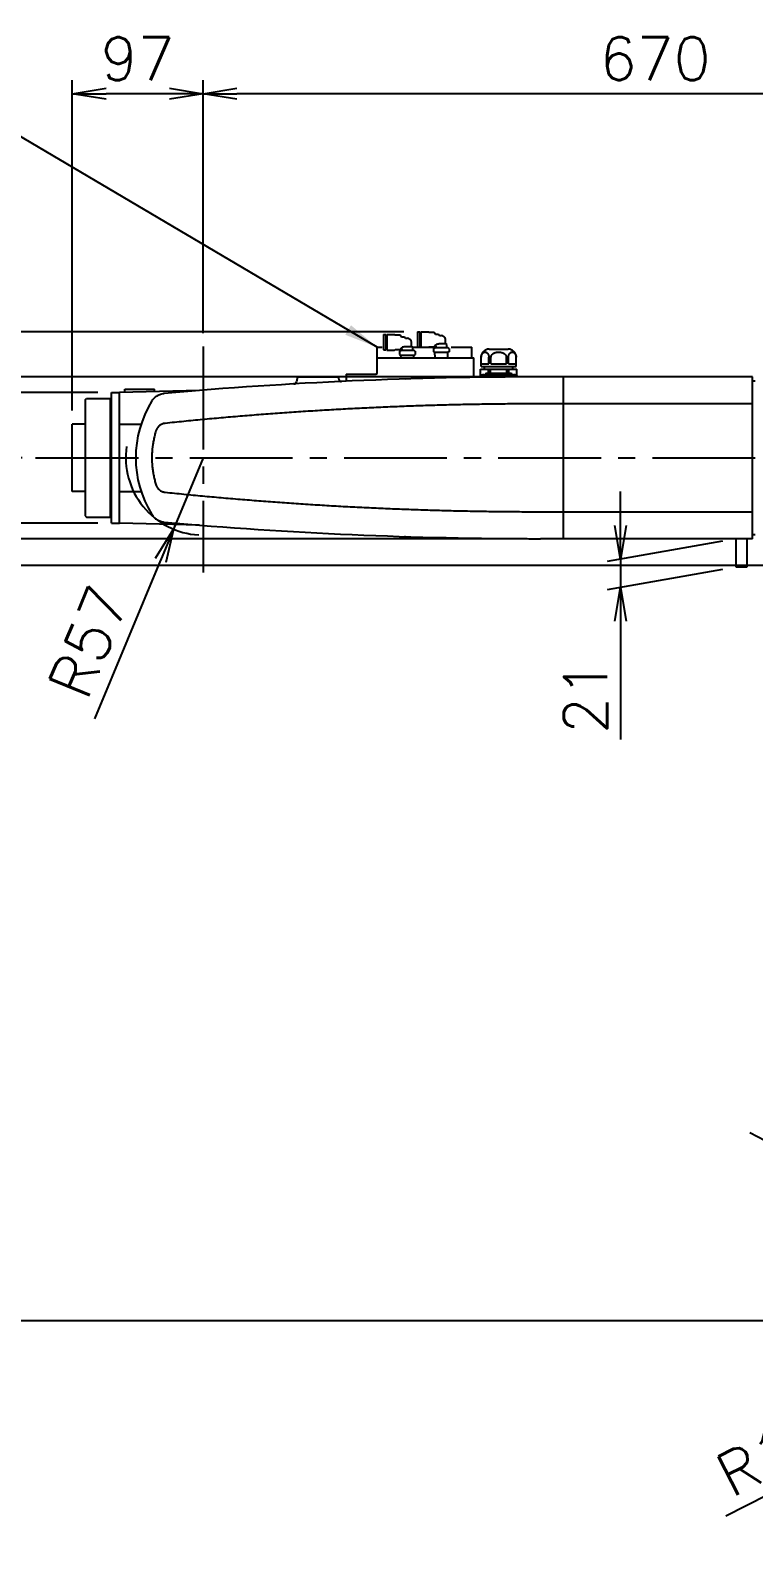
# Model space of a CAD drawing. Extents: x -7841 to -3641, y -5238 to -2268.
# Drawn here: x -5428 to -4892, y -4236 to -3113 of the extents above; entities that cross this region are included whole.
import ezdxf

# ---------------------------------------------------------------- set-up
doc = ezdxf.new("R2010")
doc.units = 0
doc.header["$LTSCALE"] = 4
doc.header["$MEASUREMENT"] = 0
doc.linetypes.add('CENTRE2', pattern=[28.575, 19.05, -3.175, 3.175, -3.175])
doc.layers.get('0').update_dxf_attribs({"linetype": 'CONTINUOUS'})
doc.layers.get('DEFPOINTS').update_dxf_attribs({"linetype": 'CONTINUOUS'})
for name, color, linetype in [('01', 7, 'CONTINUOUS'), ('01CENTER', 5, 'CENTRE2'), ('01HOSO', 6, 'CONTINUOUS'), ('02', 5, 'CONTINUOUS')]:
    doc.layers.add(name, color=color, linetype=linetype)
doc.styles.add('BIGFONT', font='ROMANS.SHX', dxfattribs={"bigfont": 'bigfont'})
doc.dimstyles.new('L-IN', dxfattribs={"dimscale": 10, "dimtxt": 3.2, "dimasz": 2.5, "dimexe": 1, "dimexo": 1, "dimgap": 1, "dimtad": 1, "dimdec": 0, "dimtxsty": 'BIGFONT', "dimblk": 'YA-IN', "dimblk1": 'OPEN', "dimblk2": 'OPEN', "dimsah": 1, "dimcen": 0, "dimclrd": 256, "dimclre": 256, "dimclrt": 256, "dimazin": 3, "dimtp": 0.1, "dimtm": 0.2, "dimtfac": 0.625, "dimtdec": 0, "dimtmove": 0, "dimatfit": 3, "dimtolj": 1})

# ---------------------------------------------------------------- blocks, each defined once
blk = doc.blocks.new('_OPEN')
at = {"color": 0, "linetype": 'BYBLOCK'}
for p, q in [((-1, 0.167), (0, 0)), ((0, 0), (-1, -0.167)), ((0, 0), (-1, 0))]:
    blk.add_line(p, q, dxfattribs=at)
blk = doc.blocks.new('*D5')
at = {"linetype": 'BYBLOCK'}
for p, q in [((-4776.4, -3510), (-5690, -3510)), ((-5680, -4045), (-5680, -3535)), ((-4778.2, -4070), (-5690, -4070))]:
    blk.add_line(p, q, dxfattribs=at)
at = {"layer": 'DEFPOINTS', "color": 0, "linetype": 'BYBLOCK'}
for p in [(-5680, -3510), (-4766.4, -3510), (-4768.2, -4070)]:
    blk.add_point(p, dxfattribs=at)
at = {"linetype": 'BYBLOCK', "xscale": 25, "yscale": 25, "zscale": 25}
for p, rotation in [((-5680, -3510), 90), ((-5680, -4070), 270)]:
    blk.add_blockref('_OPEN', p, dxfattribs=dict(at, rotation=rotation))
at = {"linetype": 'BYBLOCK', "insert": (-5706, -3790), "char_height": 32, "attachment_point": 5, "rotation": 90, "style": 'BIGFONT'}
blk.add_mtext('\\A1;560', dxfattribs=at)
blk = doc.blocks.new('YA-IN')
at = {"color": 0, "linetype": 'BYBLOCK'}
for p, q in [((0, 0), (-1, 0.167)), ((-1, -0.167), (0, 0)), ((0, 0), (-1, 0))]:
    blk.add_line(p, q, dxfattribs=at)
blk = doc.blocks.new('*D10')
at = {"linetype": 'BYBLOCK'}
for p, q in [((-4744.2, -4009.9), (-4894.8, -3930.6)), ((-4538, -4118.4), (-4722, -4021.6)), ((-4515.8, -4130.1), (-4493.7, -4141.7))]:
    blk.add_line(p, q, dxfattribs=at)
at = {"layer": 'DEFPOINTS', "color": 0, "linetype": 'BYBLOCK'}
for p in [(-4722, -4021.6), (-4538, -4118.4)]:
    blk.add_point(p, dxfattribs=at)
at = {"linetype": 'BYBLOCK', "xscale": 25, "yscale": 25, "zscale": 25}
for p, rotation in [((-4722, -4021.6), 332.2414593989402), ((-4538, -4118.4), 152.2414593989402)]:
    blk.add_blockref('_OPEN', p, dxfattribs=dict(at, rotation=rotation))
at = {"linetype": 'BYBLOCK', "insert": (-4824.6, -3938.2), "char_height": 32, "attachment_point": 5, "rotation": 332.2415, "style": 'BIGFONT'}
blk.add_mtext('\\A1;∅208', dxfattribs=at)
blk = doc.blocks.new('*D4')
at = {"linetype": 'BYBLOCK'}
for p, q in [((-4778.2, -4070), (-5690, -4070)), ((-5680, -4095), (-5680, -4495)), ((-4636, -4520), (-5690, -4520))]:
    blk.add_line(p, q, dxfattribs=at)
at = {"layer": 'DEFPOINTS', "color": 0, "linetype": 'BYBLOCK'}
for p in [(-4768.2, -4070), (-5680, -4520), (-4626, -4520)]:
    blk.add_point(p, dxfattribs=at)
at = {"linetype": 'BYBLOCK', "xscale": 25, "yscale": 25, "zscale": 25}
for p, rotation in [((-5680, -4070), 90), ((-5680, -4520), 270)]:
    blk.add_blockref('_OPEN', p, dxfattribs=dict(at, rotation=rotation))
at = {"linetype": 'BYBLOCK', "insert": (-5706, -4295), "char_height": 32, "attachment_point": 5, "rotation": 90, "style": 'BIGFONT'}
blk.add_mtext('\\A1;450', dxfattribs=at)
blk = doc.blocks.new('*D33')
at = {"linetype": 'BYBLOCK'}
for p, q in [((-4630, -4070), (-4736.2, -4124.4)), ((-4758.5, -4135.9), (-4912.7, -4214.9))]:
    blk.add_line(p, q, dxfattribs=at)
at = {"layer": 'DEFPOINTS', "color": 0, "linetype": 'BYBLOCK'}
for p in [(-4630, -4070), (-4736.2, -4124.4)]:
    blk.add_point(p, dxfattribs=at)
at = {"linetype": 'BYBLOCK', "xscale": 25, "yscale": 25, "zscale": 25, "rotation": 27.1378842050146}
blk.add_blockref('_OPEN', (-4736.2, -4124.4), dxfattribs=at)
at = {"linetype": 'BYBLOCK', "insert": (-4866.2, -4161.9), "char_height": 32, "attachment_point": 5, "rotation": 27.1379, "style": 'BIGFONT'}
blk.add_mtext('\\A1;R119', dxfattribs=at)
blk = doc.blocks.new('*D8')
at = {"linetype": 'BYBLOCK'}
for p, q in [((-5300, -3337.6), (-5300, -3150)), ((-4630, -3394.4), (-4630, -3150)), ((-4655, -3160), (-5275, -3160))]:
    blk.add_line(p, q, dxfattribs=at)
at = {"layer": 'DEFPOINTS', "color": 0, "linetype": 'BYBLOCK'}
for p in [(-5300, -3160), (-5300, -3347.6), (-4630, -3404.4)]:
    blk.add_point(p, dxfattribs=at)
at = {"linetype": 'BYBLOCK', "xscale": 25, "yscale": 25, "zscale": 25, "rotation": 180}
blk.add_blockref('_OPEN', (-5300, -3160), dxfattribs=at)
at = {"linetype": 'BYBLOCK', "xscale": 25, "yscale": 25, "zscale": 25}
blk.add_blockref('_OPEN', (-4630, -3160), dxfattribs=at)
at = {"linetype": 'BYBLOCK', "insert": (-4965, -3134), "char_height": 32, "attachment_point": 5, "style": 'BIGFONT'}
blk.add_mtext('\\A1;670', dxfattribs=at)
blk = doc.blocks.new('*D36')
at = {"linetype": 'BYBLOCK'}
for p, q in [((-5151.2, -3336.6), (-5690, -3336.6)), ((-5680, -3405), (-5680, -3361.6)), ((-5434.2, -3430), (-5690, -3430))]:
    blk.add_line(p, q, dxfattribs=at)
at = {"layer": 'DEFPOINTS', "color": 0, "linetype": 'BYBLOCK'}
for p in [(-5680, -3336.6), (-5141.2, -3336.6), (-5424.2, -3430)]:
    blk.add_point(p, dxfattribs=at)
at = {"linetype": 'BYBLOCK', "xscale": 25, "yscale": 25, "zscale": 25}
for p, rotation in [((-5680, -3336.6), 90), ((-5680, -3430), 270)]:
    blk.add_blockref('_OPEN', p, dxfattribs=dict(at, rotation=rotation))
at = {"linetype": 'BYBLOCK', "insert": (-5706, -3383.3), "char_height": 32, "attachment_point": 5, "rotation": 90, "style": 'BIGFONT'}
blk.add_mtext('\\A1;93', dxfattribs=at)
blk = doc.blocks.new('*D6')
at = {"linetype": 'BYBLOCK'}
for p, q in [((-5434.2, -3430), (-5690, -3430)), ((-5680, -3485), (-5680, -3455)), ((-4776.4, -3510), (-5690, -3510))]:
    blk.add_line(p, q, dxfattribs=at)
at = {"layer": 'DEFPOINTS', "color": 0, "linetype": 'BYBLOCK'}
for p in [(-5680, -3430), (-5424.2, -3430), (-4766.4, -3510)]:
    blk.add_point(p, dxfattribs=at)
at = {"linetype": 'BYBLOCK', "xscale": 25, "yscale": 25, "zscale": 25}
for p, rotation in [((-5680, -3430), 90), ((-5680, -3510), 270)]:
    blk.add_blockref('_OPEN', p, dxfattribs=dict(at, rotation=rotation))
at = {"linetype": 'BYBLOCK', "insert": (-5706, -3470), "char_height": 32, "attachment_point": 5, "rotation": 90, "style": 'BIGFONT'}
blk.add_mtext('\\A1;80', dxfattribs=at)
blk = doc.blocks.new('*D9')
at = {"linetype": 'BYBLOCK'}
for p, q in [((-5417, 2645), (-5417, 2890)), ((-5320, 2702.4), (-5320, 2890)), ((-5345, 2880), (-5392, 2880))]:
    blk.add_line(p, q, dxfattribs=at)
at = {"layer": 'DEFPOINTS', "color": 0, "linetype": 'BYBLOCK'}
for p in [(-5417, 2880), (-5320, 2692.4), (-5417, 2635)]:
    blk.add_point(p, dxfattribs=at)
at = {"linetype": 'BYBLOCK', "xscale": 25, "yscale": 25, "zscale": 25, "rotation": 180}
blk.add_blockref('_OPEN', (-5417, 2880), dxfattribs=at)
at = {"linetype": 'BYBLOCK', "xscale": 25, "yscale": 25, "zscale": 25}
blk.add_blockref('_OPEN', (-5320, 2880), dxfattribs=at)
at = {"linetype": 'BYBLOCK', "insert": (-5368.5, 2906), "char_height": 32, "attachment_point": 5, "style": 'BIGFONT'}
blk.add_mtext('\\A1;97', dxfattribs=at)
blk = doc.blocks.new('*D13')
at = {"linetype": 'BYBLOCK'}
for p, q in [((-5600, -3345), (-5600, -3222.3)), ((-5060, -3370), (-5610, -3370)), ((-5600, -3490), (-5600, -3370)), ((-5060, -3490), (-5610, -3490)), ((-5600, -3515), (-5600, -3540))]:
    blk.add_line(p, q, dxfattribs=at)
at = {"layer": 'DEFPOINTS', "color": 0, "linetype": 'BYBLOCK'}
for p in [(-5050, -3370), (-5600, -3490), (-5050, -3490)]:
    blk.add_point(p, dxfattribs=at)
at = {"linetype": 'BYBLOCK', "xscale": 25, "yscale": 25, "zscale": 25}
for p, rotation in [((-5600, -3370), 270), ((-5600, -3490), 90)]:
    blk.add_blockref('_OPEN', p, dxfattribs=dict(at, rotation=rotation))
at = {"linetype": 'BYBLOCK', "insert": (-5626, -3271.1), "char_height": 32, "attachment_point": 5, "rotation": 90, "style": 'BIGFONT'}
blk.add_mtext('\\A1;120', dxfattribs=at)
blk = doc.blocks.new('*D30')
at = {"linetype": 'BYBLOCK'}
for p, q in [((-5320, 2610), (-5342, 2557)), ((-5351.6, 2534), (-5400.4, 2416.4))]:
    blk.add_line(p, q, dxfattribs=at)
at = {"layer": 'DEFPOINTS', "color": 0, "linetype": 'BYBLOCK'}
for p in [(-5320, 2610), (-5342, 2557)]:
    blk.add_point(p, dxfattribs=at)
at = {"linetype": 'BYBLOCK', "xscale": 25, "yscale": 25, "zscale": 25, "rotation": 67.4602910235489}
blk.add_blockref('_OPEN', (-5342, 2557), dxfattribs=at)
at = {"linetype": 'BYBLOCK', "insert": (-5404.8, 2473.6), "char_height": 32, "attachment_point": 5, "rotation": 67.4603, "style": 'BIGFONT'}
blk.add_mtext('\\A1;R57', dxfattribs=at)
blk = doc.blocks.new('*D32')
at = {"linetype": 'BYBLOCK'}
for p, q in [((-5520, -3356.5), (-5520, -3259.7)), ((-5378, -3381.5), (-5530, -3381.5)), ((-5520, -3478.5), (-5520, -3381.5)), ((-5378, -3478.5), (-5530, -3478.5)), ((-5520, -3503.5), (-5520, -3528.5))]:
    blk.add_line(p, q, dxfattribs=at)
at = {"layer": 'DEFPOINTS', "color": 0, "linetype": 'BYBLOCK'}
for p in [(-5520, -3381.5), (-5368, -3381.5), (-5368, -3478.5)]:
    blk.add_point(p, dxfattribs=at)
at = {"linetype": 'BYBLOCK', "xscale": 25, "yscale": 25, "zscale": 25}
for p, rotation in [((-5520, -3381.5), 270), ((-5520, -3478.5), 90)]:
    blk.add_blockref('_OPEN', p, dxfattribs=dict(at, rotation=rotation))
at = {"linetype": 'BYBLOCK', "insert": (-5546, -3295.6), "char_height": 32, "attachment_point": 5, "rotation": 90, "style": 'BIGFONT'}
blk.add_mtext('\\A1;97', dxfattribs=at)
blk = doc.blocks.new('*D52')
at = {"layer": '02'}
for p, q in [((-4990.7, -3480.1), (-4990.7, -3455.1)), ((-4915, -3491.8), (-5000.7, -3506.9)), ((-4915, -3512.8), (-5000.7, -3527.9)), ((-4990.7, -3505.1), (-4990.7, -3526.1)), ((-4990.7, -3551.1), (-4990.7, -3638.8))]:
    blk.add_line(p, q, dxfattribs=at)
at = {"layer": 'DEFPOINTS', "color": 0}
for p in [(-4905, -3490), (-4905, -3511), (-4990.7, -3526.1)]:
    blk.add_point(p, dxfattribs=at)
at = {"layer": '02', "xscale": 25, "yscale": 25, "zscale": 25}
for p, rotation in [((-4990.7, -3505.1), 270), ((-4990.7, -3526.1), 90)]:
    blk.add_blockref('_OPEN', p, dxfattribs=dict(at, rotation=rotation))
at = {"layer": '02', "insert": (-5016.7, -3607.4), "char_height": 32, "attachment_point": 5, "rotation": 90, "style": 'BIGFONT'}
blk.add_mtext('\\A1;21', dxfattribs=at)

msp = doc.modelspace()

# ---------------------------------------------------------------- linework, layer by layer
at = {"layer": '01'}
for p, q in [((-5166.4, -3338.616), (-5166.4, -3349.984)), ((-5166.4, -3338.616), (-5164.709, -3338.616)), ((-5164.709, -3338.616), (-5164.709, -3349.984)), ((-5164.709, -3341), (-5163.997, -3341)), ((-5163.997, -3338.5), (-5163.997, -3350.1)), ((-5163.997, -3338.5), (-5158.301, -3338.5)), ((-5158.30099, -3338.50001), (-5157.79869, -3338.79001)), ((-5157.79871, -3338.79), (-5153.94, -3338.79)), ((-5153.93999, -3338.79002), (-5153.10283, -3340.24001)), ((-5153.10284, -3340.24), (-5150.736, -3340.24)), ((-5150.736, -3340.24001), (-5150.06627, -3341.40001)), ((-5150.06627, -3341.4), (-5148.6, -3341.4)), ((-5145.7, -3347.62324), (-5145.7, -3344.3)), ((-5141.2, -3336.616), (-5141.2, -3347.984)), ((-5141.2, -3336.616), (-5139.509, -3336.616)), ((-5139.509, -3336.616), (-5139.509, -3347.984)), ((-5139.509, -3339), (-5138.797, -3339)), ((-5139.509, -3345.6), (-5138.797, -3345.6)), ((-5138.797, -3336.5), (-5138.797, -3348.1)), ((-5138.797, -3336.5), (-5133.101, -3336.5)), ((-5133.10099, -3336.50001), (-5132.59869, -3336.79001)), ((-5132.59871, -3336.79), (-5128.74, -3336.79)), ((-5128.73999, -3336.79002), (-5127.90283, -3338.24001)), ((-5128.73999, -3347.80998), (-5127.90283, -3346.35999)), ((-5127.90284, -3338.24), (-5125.536, -3338.24)), ((-5127.90284, -3346.36), (-5127.5, -3346.36)), ((-5127.5, -3347.26), (-5127.5, -3346.36)), ((-5125.536, -3338.24001), (-5124.86627, -3339.40001)), ((-5120.5, -3345.62324), (-5125.44745, -3345.62324)), ((-5124.86627, -3339.4), (-5123.4, -3339.4)), ((-5120.5, -3345.62324), (-5120.5, -3342.3)), ((-5119.30002, -3346.05999), (-5120.5, -3345.62324)), ((-5119.3, -3347.26), (-5119.3, -3346.06)), ((-5166.4, -3349.984), (-5164.709, -3349.984)), ((-5164.709, -3347.6), (-5163.997, -3347.6)), ((-5164.709, -3348), (-5163.997, -3348)), ((-5163.997, -3350.1), (-5158.301, -3350.1)), ((-5158.30099, -3350.09999), (-5157.79869, -3349.80999)), ((-5157.79871, -3349.81), (-5153.94, -3349.81)), ((-5154.3735, -3350.90658), (-5153.6, -3350.46)), ((-5154.3735, -3350.90658), (-5154.3735, -3353.35342)), ((-5154.3735, -3353.35342), (-5153.6, -3353.8)), ((-5153.93999, -3349.80998), (-5153.10283, -3348.35999)), ((-5143.6, -3350.46), (-5153.6, -3350.46)), ((-5153.6, -3353.8), (-5143.6, -3353.8)), ((-5153.37597, -3356), (-5153.44472, -3353.8)), ((-5153.10284, -3348.36), (-5152.7, -3348.36)), ((-5152.7, -3349.26), (-5152.7, -3348.36)), ((-5152.7, -3349.26), (-5152.6, -3349.26)), ((-5152.6, -3350.46), (-5152.6, -3349.26)), ((-5145.7, -3347.62324), (-5150.64745, -3347.62324)), ((-5144.50002, -3348.05999), (-5145.7, -3347.62324)), ((-5144.66485, -3348), (-5138.797, -3348)), ((-5144.66485, -3348), (-5138.797, -3348)), ((-5144.6, -3349.26), (-5144.5, -3349.26)), ((-5144.6, -3350.46), (-5144.6, -3349.26)), ((-5144.5, -3349.26), (-5144.5, -3348.06)), ((-5143.82403, -3356), (-5143.75528, -3353.8)), ((-5142.8265, -3350.90658), (-5143.6, -3350.46)), ((-5142.8265, -3353.35342), (-5143.6, -3353.8)), ((-5142.8265, -3350.90658), (-5142.8265, -3353.35342)), ((-5141.2, -3347.984), (-5139.509, -3347.984)), ((-5138.797, -3348.1), (-5133.101, -3348.1)), ((-5133.10099, -3348.09999), (-5132.59869, -3347.80999)), ((-5132.92779, -3348), (-5127.4, -3348)), ((-5132.92779, -3348), (-5127.4, -3348)), ((-5132.59871, -3347.81), (-5128.74, -3347.81)), ((-5129.1735, -3348.90658), (-5128.4, -3348.46)), ((-5129.1735, -3348.90658), (-5129.1735, -3351.35342)), ((-5129.1735, -3351.35342), (-5128.4, -3351.8)), ((-5118.4, -3348.46), (-5128.4, -3348.46)), ((-5128.4, -3351.8), (-5118.4, -3351.8)), ((-5128.11347, -3356), (-5128.24472, -3351.8)), ((-5127.5, -3347.26), (-5127.4, -3347.26)), ((-5127.4, -3348.46), (-5127.4, -3347.26)), ((-5119.4, -3347.26), (-5119.3, -3347.26)), ((-5119.4, -3348.46), (-5119.4, -3347.26)), ((-5118.68653, -3356), (-5118.55528, -3351.8)), ((-5117.6265, -3348.90658), (-5118.4, -3348.46)), ((-5117.6265, -3351.35342), (-5118.4, -3351.8)), ((-5117.6265, -3348.90658), (-5117.6265, -3351.35342)), ((-4905, -3511), (-4905, -3490)), ((-4897, -3490), (-4897, -3511)), ((-4897, -3511), (-4905, -3511))]:
    msp.add_line(p, q, dxfattribs=at)
at = {"layer": '01', "linetype": 'CONTINUOUS'}
for p, q in [((-5171, -3367), (-5171, -3348)), ((-5171, -3348), (-5167.31031, -3348)), ((-5171, -3356), (-5099.4, -3356)), ((-5116.30924, -3348), (-5101, -3348)), ((-5101, -3356), (-5101, -3348)), ((-5099.4, -3370.3845), (-5099.4, -3356)), ((-5094, -3362.4), (-5094, -3355.4)), ((-5094, -3355.4), (-5093.9672, -3355.4)), ((-5093.9672, -3360.4), (-5093.9672, -3355.4)), ((-5088.2828, -3360.4), (-5088.2828, -3355.4)), ((-5088.2828, -3355.4), (-5086.68441, -3355.4)), ((-5088, -3349.4), (-5074, -3349.4)), ((-5086.68441, -3360.4), (-5086.68441, -3355.4)), ((-5075.31559, -3360.4), (-5075.31559, -3355.4)), ((-5075.31559, -3355.4), (-5073.7172, -3355.4)), ((-5073.7172, -3360.4), (-5073.7172, -3355.4)), ((-5068.0328, -3360.4), (-5068.0328, -3355.4)), ((-5068.0328, -3355.4), (-5068, -3355.4)), ((-5068, -3362.4), (-5068, -3355.4)), ((-5194, -3368), (-5194, -3373.26351)), ((-5194, -3368), (-5172, -3368)), ((-5094.5, -3364.4), (-5067.5, -3364.4)), ((-5094.5, -3369.45144), (-5094.5, -3364.4)), ((-5094.46859, -3368.4), (-5094.46859, -3364.4)), ((-5094.46859, -3368.4), (-5067.53141, -3368.4)), ((-5094, -3362.4), (-5068, -3362.4)), ((-5093.9672, -3360.4), (-5088.2828, -3360.4)), ((-5091.5, -3364.4), (-5091.5, -3362.4)), ((-5072, -3367.4), (-5089.994, -3367.4)), ((-5088.53141, -3367.4), (-5088.53141, -3364.4)), ((-5086.93717, -3367.4), (-5086.93717, -3364.4)), ((-5086.68441, -3360.4), (-5075.31559, -3360.4)), ((-5075.06283, -3367.4), (-5075.06283, -3364.4)), ((-5073.7172, -3360.4), (-5068.0328, -3360.4)), ((-5073.46859, -3367.4), (-5073.46859, -3364.4)), ((-5070.5, -3364.4), (-5070.5, -3362.4)), ((-5067.53141, -3368.4), (-5067.53141, -3364.4)), ((-5067.5, -3369.45144), (-5067.5, -3364.4)), ((-5302.82162, -3380.06827), (-5362, -3381.5)), ((-5358, -3381.40323), (-5358, -3379)), ((-5358, -3379), (-5336, -3379)), ((-5336, -3380.87097), (-5336, -3379)), ((-5230, -3370), (-5230.93614, -3373.74457)), ((-5230, -3370), (-5200, -3370)), ((-5200, -3370), (-5199.52266, -3371.90938)), ((-4893, -3370), (-5050, -3370)), ((-4893, -3490), (-4893, -3370)), ((-4893, -3373), (-4891, -3373)), ((-5387.5, -3387), (-5386.5, -3386)), ((-5387.5, -3387), (-5387.5, -3473)), ((-5386.5, -3386), (-5369, -3386)), ((-5369, -3386), (-5369, -3474)), ((-5368, -3388), (-5369, -3388)), ((-5368, -3478.5), (-5368, -3381.5)), ((-5368, -3381.5), (-5362, -3381.5)), ((-5362, -3478.5), (-5362, -3381.5)), ((-5397, -3455), (-5397, -3405)), ((-5387.5, -3405), (-5397, -3405)), ((-5387.5, -3455), (-5397, -3455)), ((-5387.5, -3473), (-5386.5, -3474)), ((-5386.5, -3474), (-5369, -3474)), ((-5368, -3472), (-5369, -3472)), ((-5368, -3478.5), (-5362, -3478.5)), ((-5302.82162, -3479.93173), (-5362, -3478.5)), ((-4893, -3490), (-5050, -3490)), ((-4893, -3487), (-4891, -3487))]:
    msp.add_line(p, q, dxfattribs=at)
at = {"layer": '01'}
for centre in [(-5148.6, -3344.30002), (-5123.4, -3342.30002)]:
    msp.add_arc(centre, 2.9, 0.00037982, 90, dxfattribs=at)
at = {"layer": '01', "linetype": 'CONTINUOUS'}
for centre, radius, start, end in [((-5088, -3355.4), 6, 90, 180), ((-5074, -3355.4), 6, 0, 90), ((-5172, -3367), 1, 270, 0), ((-5092, -3371.9), 3.5, 90, 153.19497551), ((-5090, -3368.4), 1, 90, 180), ((-5072, -3368.4), 1, 0, 90), ((-5070, -3371.9), 3.5, 31.95985809, 90), ((-5050, -6550), 3180, 90, 95.03098828), ((-5232.87643, -3373.2595), 2, 273.29472834, 345.96375653), ((-5197.58237, -3371.42431), 2, 194.03624368, 272.65835481), ((-5270, -3430), 80, 148.23765093, 211.76234907), ((-5327.81624, -3394.20499), 12, 95.03098828, 98.07195619), ((-5327.81624, -3465.79501), 12, 261.92804382, 264.96901172), ((-5050, -310), 3180, 264.96901172, 270)]:
    msp.add_arc(centre, radius, start, end, dxfattribs=at)
at = {"layer": '01'}
for points in [[(-5127.5, -3346.36), (-5127.48861, -3346.3485), (-5127.4542, -3346.31375), (-5127.39603, -3346.25498), (-5127.31289, -3346.17096), (-5127.20316, -3346.06)], [(-5125.536, -3345.69196), (-5125.9424, -3345.76981), (-5126.38486, -3345.86425), (-5126.82533, -3345.96663), (-5127.20316, -3346.06)], [(-5125.44744, -3345.62323), (-5125.47602, -3345.64549), (-5125.50553, -3345.6684), (-5125.536, -3345.69196)], [(-5152.7, -3348.36), (-5152.68861, -3348.3485), (-5152.6542, -3348.31375), (-5152.59603, -3348.25498), (-5152.51289, -3348.17096), (-5152.40316, -3348.06)], [(-5150.736, -3347.69196), (-5151.1424, -3347.76981), (-5151.58486, -3347.86425), (-5152.02533, -3347.96663), (-5152.40316, -3348.06)], [(-5150.64744, -3347.62323), (-5150.67602, -3347.64549), (-5150.70553, -3347.6684), (-5150.736, -3347.69196)]]:
    msp.add_spline(points, degree=3, dxfattribs=at)
at = {"layer": '01', "linetype": 'CONTINUOUS'}
for points in [[(-5093.9672, -3355.4), (-5093.96081, -3355.14123), (-5093.9415, -3354.88202), (-5093.90904, -3354.62359), (-5093.86327, -3354.36732), (-5093.80342, -3354.11209), (-5093.72852, -3353.85801), (-5093.63801, -3353.6072), (-5093.53122, -3353.36142), (-5093.4068, -3353.12131), (-5093.26446, -3352.89001), (-5093.10454, -3352.67107), (-5092.92668, -3352.4666), (-5092.73101, -3352.27926), (-5092.51885, -3352.11235), (-5092.29107, -3351.96822), (-5092.0491, -3351.84922), (-5091.79477, -3351.7575), (-5091.53096, -3351.6951), (-5091.26086, -3351.66347), (-5090.98846, -3351.66351), (-5090.71875, -3351.69515), (-5090.4552, -3351.75751), (-5090.20122, -3351.84909), (-5089.95967, -3351.96781), (-5089.73206, -3352.11171), (-5089.51996, -3352.27841), (-5089.32405, -3352.46583), (-5089.14576, -3352.67069), (-5088.9856, -3352.88991), (-5088.84319, -3353.12133), (-5088.71877, -3353.36145), (-5088.61199, -3353.60719), (-5088.52148, -3353.85798), (-5088.44658, -3354.11207), (-5088.38673, -3354.36732), (-5088.34096, -3354.62361), (-5088.3085, -3354.88205), (-5088.28918, -3355.14126), (-5088.2828, -3355.4)], [(-5086.68441, -3355.4), (-5086.67178, -3355.14279), (-5086.63371, -3354.88563), (-5086.56987, -3354.62952), (-5086.4791, -3354.37354), (-5086.36023, -3354.11852), (-5086.21187, -3353.86541), (-5086.03182, -3353.61454), (-5085.81846, -3353.36777), (-5085.56938, -3353.12643), (-5085.28403, -3352.89383), (-5084.96284, -3352.67343), (-5084.60497, -3352.46744), (-5084.21252, -3352.27947), (-5083.78845, -3352.11262), (-5083.33289, -3351.96843), (-5082.84723, -3351.84902), (-5082.3362, -3351.75701), (-5081.8081, -3351.69476), (-5081.27026, -3351.66343), (-5080.72983, -3351.66342), (-5080.19198, -3351.69475), (-5079.66388, -3351.757), (-5079.15284, -3351.849), (-5078.66718, -3351.96841), (-5078.21161, -3352.1126), (-5077.78753, -3352.27945), (-5077.39508, -3352.46742), (-5077.03721, -3352.6734), (-5076.71601, -3352.8938), (-5076.43066, -3353.1264), (-5076.18157, -3353.36774), (-5075.9682, -3353.61451), (-5075.78816, -3353.86536), (-5075.6398, -3354.11847), (-5075.52091, -3354.37351), (-5075.43014, -3354.62949), (-5075.3663, -3354.8856), (-5075.32822, -3355.14277), (-5075.31559, -3355.4)], [(-5073.7172, -3355.4), (-5073.71082, -3355.14129), (-5073.6915, -3354.88211), (-5073.65905, -3354.6237), (-5073.6133, -3354.36743), (-5073.55346, -3354.11221), (-5073.47857, -3353.85816), (-5073.38808, -3353.60739), (-5073.28134, -3353.36167), (-5073.15694, -3353.12156), (-5073.01456, -3352.89016), (-5072.85444, -3352.67094), (-5072.67617, -3352.46606), (-5072.48028, -3352.27862), (-5072.26819, -3352.11188), (-5072.04056, -3351.96794), (-5071.79898, -3351.84917), (-5071.54494, -3351.75756), (-5071.28133, -3351.69516), (-5071.01155, -3351.66351), (-5070.73907, -3351.66347), (-5070.46891, -3351.69512), (-5070.20503, -3351.75756), (-5069.95066, -3351.84933), (-5069.70865, -3351.96838), (-5069.48086, -3352.11256), (-5069.26871, -3352.2795), (-5069.07307, -3352.46687), (-5068.89524, -3352.67134), (-5068.73536, -3352.89028), (-5068.59306, -3353.12156), (-5068.46867, -3353.36165), (-5068.36191, -3353.60739), (-5068.27142, -3353.85818), (-5068.19654, -3354.11223), (-5068.1367, -3354.36744), (-5068.09095, -3354.62368), (-5068.0585, -3354.88208), (-5068.03918, -3355.14126), (-5068.0328, -3355.4)], [(-5150.56488, -3371.59054), (-5150.30458, -3371.58231)], [(-5338.0191, -3387.88822), (-5336.29203, -3385.71023), (-5334.11019, -3383.98804), (-5333.85238, -3383.83366)], [(-5333.85238, -3383.83366), (-5331.59064, -3382.81403), (-5329.54425, -3382.33011)], [(-5329.54425, -3382.33011), (-5329.50124, -3382.32393)], [(-5329.50124, -3382.32393), (-5329.49012, -3382.32291)], [(-5329.49012, -3382.32291), (-5329.3108, -3382.30657), (-5329.12006, -3382.2894), (-5328.92925, -3382.27244)], [(-5328.92925, -3382.27244), (-5328.8672, -3382.26696)], [(-5338.0191, -3472.11178), (-5336.29203, -3474.28977), (-5334.11019, -3476.01196), (-5333.85239, -3476.16634)], [(-5329.54425, -3477.66989), (-5331.59064, -3477.18597), (-5333.85238, -3476.16634)], [(-5329.50124, -3477.67607), (-5329.54425, -3477.66989)], [(-5329.49012, -3477.67709), (-5329.50124, -3477.67607)], [(-5150.30458, -3488.41769), (-5150.56488, -3488.40946)]]:
    msp.add_spline(points, degree=3, dxfattribs=at)
at = {"layer": '01CENTER'}
for p, q in [((-5300, -3347.6061), (-5300, -3515.15154)), ((-5424.22061, -3430), (-4537.97999, -3430))]:
    msp.add_line(p, q, dxfattribs=at)
at = {"layer": '01HOSO', "linetype": 'CONTINUOUS'}
for p, q in [((-5033, -3490), (-5033, -3370)), ((-4893, -3390), (-5050, -3390)), ((-5362, -3405), (-5345.99225, -3405)), ((-5362, -3455), (-5345.99225, -3455)), ((-5050, -3470), (-4893, -3470))]:
    msp.add_line(p, q, dxfattribs=at)
for points in [[(-5050, -3390), (-5063.93037, -3390.03618), (-5077.86072, -3390.14473), (-5091.79049, -3390.32565), (-5105.71915, -3390.57893), (-5119.64652, -3390.90458), (-5133.57243, -3391.30258), (-5147.49635, -3391.77294), (-5161.4179, -3392.31564), (-5175.33722, -3392.93069), (-5189.25403, -3393.61811), (-5203.16778, -3394.37787), (-5217.07789, -3395.20994), (-5230.98414, -3396.11434), (-5244.88635, -3397.09105), (-5258.78414, -3398.14006), (-5272.6773, -3399.26137), (-5286.56566, -3400.45499), (-5300.44901, -3401.72092), (-5314.32684, -3403.05913), (-5328.19866, -3404.46959)], [(-5335.01788, -3410.08329), (-5335.49126, -3411.69988), (-5335.92446, -3413.32771), (-5336.31718, -3414.96566), (-5336.66921, -3416.61282), (-5336.98033, -3418.2682), (-5337.25035, -3419.93074), (-5337.47912, -3421.59953), (-5337.66648, -3423.2734), (-5337.81233, -3424.95147), (-5337.91657, -3426.63257), (-5337.97914, -3428.31579), (-5338, -3430)], [(-5328.19866, -3404.46959), (-5329.34946, -3404.67564), (-5330.45757, -3405.04679), (-5331.49971, -3405.57572), (-5332.45389, -3406.25058), (-5333.29924, -3407.05742), (-5334.01815, -3407.97839), (-5334.59488, -3408.99414), (-5335.01788, -3410.08329)], [(-5338, -3430), (-5337.97914, -3431.68421), (-5337.91657, -3433.36743), (-5337.81233, -3435.04853), (-5337.66648, -3436.7266), (-5337.47912, -3438.40047), (-5337.25035, -3440.06926), (-5336.98033, -3441.7318), (-5336.66921, -3443.38718), (-5336.31718, -3445.03434), (-5335.92446, -3446.67229), (-5335.49126, -3448.30012), (-5335.01788, -3449.91671)], [(-5335.01788, -3449.91671), (-5334.59488, -3451.00586), (-5334.01815, -3452.02161), (-5333.29924, -3452.94258), (-5332.45389, -3453.74942), (-5331.49971, -3454.42428), (-5330.45757, -3454.95321), (-5329.34946, -3455.32436), (-5328.19866, -3455.53041)], [(-5328.19866, -3455.53041), (-5314.32684, -3456.94087), (-5300.44901, -3458.27908), (-5286.56566, -3459.54501), (-5272.6773, -3460.73863), (-5258.78414, -3461.85994), (-5244.88635, -3462.90895), (-5230.98414, -3463.88566), (-5217.07789, -3464.79006), (-5203.16778, -3465.62213), (-5189.25403, -3466.38189), (-5175.33722, -3467.06931), (-5161.4179, -3467.68436), (-5147.49635, -3468.22706), (-5133.57243, -3468.69742), (-5119.64652, -3469.09542), (-5105.71915, -3469.42107), (-5091.79049, -3469.67435), (-5077.86072, -3469.85527), (-5063.93037, -3469.96382), (-5050, -3470)]]:
    msp.add_spline(points, degree=3, dxfattribs=at)
at = {"layer": '02'}
msp.add_arc((-5300, -3430), 57.33237, 171.4883192, 266.69165475, dxfattribs=at)

# ---------------------------------------------------------------- texts
at = {"layer": '02', "insert": (-5422.12731, -3167.95646), "char_height": 32, "attachment_point": 6, "style": 'BIGFONT'}
msp.add_mtext('\\A1;', dxfattribs=at)

# ---------------------------------------------------------------- dimensions: what is measured, and where the dimension line sits
at = {"layer": '02'}
dim = msp.add_linear_dim(base=(-5397, -3160), p1=(-5300, -3347.6061), p2=(-5397, -3405), dimstyle='L-IN', dxfattribs=at)
dim.commit()
dim.dimension.update_dxf_attribs({"geometry": '*D9', "text_midpoint": (-5208.5, -3294), "insert": (20, -6040)})
dim = msp.add_linear_dim(base=(-5300, -3160), p1=(-4630, -3404.38841), p2=(-5300, -3347.6061), dimstyle='L-IN', dxfattribs=at)
dim.commit()
dim.dimension.update_dxf_attribs({"geometry": '*D8', "text_midpoint": (-4965, -3134)})
for base, p1, p2, picture, middle in [((-5600, -3490), (-5050, -3370), (-5050, -3490), '*D13', (-5600, -3271.14286)), ((-5520, -3381.5), (-5368, -3478.5), (-5368, -3381.5), '*D32', (-5520, -3295.59524)), ((-4990.72686, -3526.11596), (-4905, -3490), (-4905, -3511), '*D52', (-4990.72686, -3607.44929))]:
    dim = msp.add_linear_dim(base=base, p1=p1, p2=p2, angle=90, dimstyle='L-IN', dxfattribs=at)
    dim.commit()
    dim.dimension.update_dxf_attribs({"geometry": picture, "text_midpoint": middle, "dimtype": 160})
for base, p1, p2, picture, middle in [((-5680, -3336.616), (-5424.22061, -3430), (-5141.2, -3336.616), '*D36', (-5706, -3383.308)), ((-5680, -3430), (-4766.41056, -3510), (-5424.22061, -3430), '*D6', (-5706, -3470)), ((-5680, -3510), (-4768.19131, -4070), (-4766.41056, -3510), '*D5', (-5706, -3790)), ((-5680, -4520), (-4768.19131, -4070), (-4625.99356, -4520), '*D4', (-5706, -4295))]:
    dim = msp.add_linear_dim(base=base, p1=p1, p2=p2, angle=90, dimstyle='L-IN', dxfattribs=at)
    dim.commit()
    dim.dimension.update_dxf_attribs({"geometry": picture, "text_midpoint": middle})
dim = msp.add_radius_dim(center=(-5300, -3430), mpoint=(-5321.97686, -3482.95299), dimstyle='L-IN', dxfattribs=at)
dim.commit()
dim.dimension.update_dxf_attribs({"geometry": '*D30', "text_midpoint": (-5244.76127, -3726.40354), "insert": (20, -6040)})
dim = msp.add_diameter_dim_2p(p1=(-4537.9685, -4118.43763), p2=(-4722.0315, -4021.56237), dimstyle='L-IN', dxfattribs=at)
dim.commit()
dim.dimension.update_dxf_attribs({"geometry": '*D10', "text_midpoint": (-4836.73375, -3961.19276), "dimtype": 163})
dim = msp.add_radius_dim(center=(-4630, -4070), mpoint=(-4736.22657, -4124.44754), dimstyle='L-IN', dxfattribs=at)
dim.commit()
dim.dimension.update_dxf_attribs({"geometry": '*D33', "text_midpoint": (-4854.34857, -4184.99221), "dimtype": 164})

# ---------------------------------------------------------------- leaders
at = {"layer": '02', "annotation_type": 0, "has_hookline": 1, "hookline_direction": 1, "text_width": 343.77143}
msp.add_leader([(-5171, -3348), (-5465, -3174.38095), (-5490, -3174.38095)], dimstyle='L-IN', dxfattribs=at)

doc.saveas('drawing.dxf')
